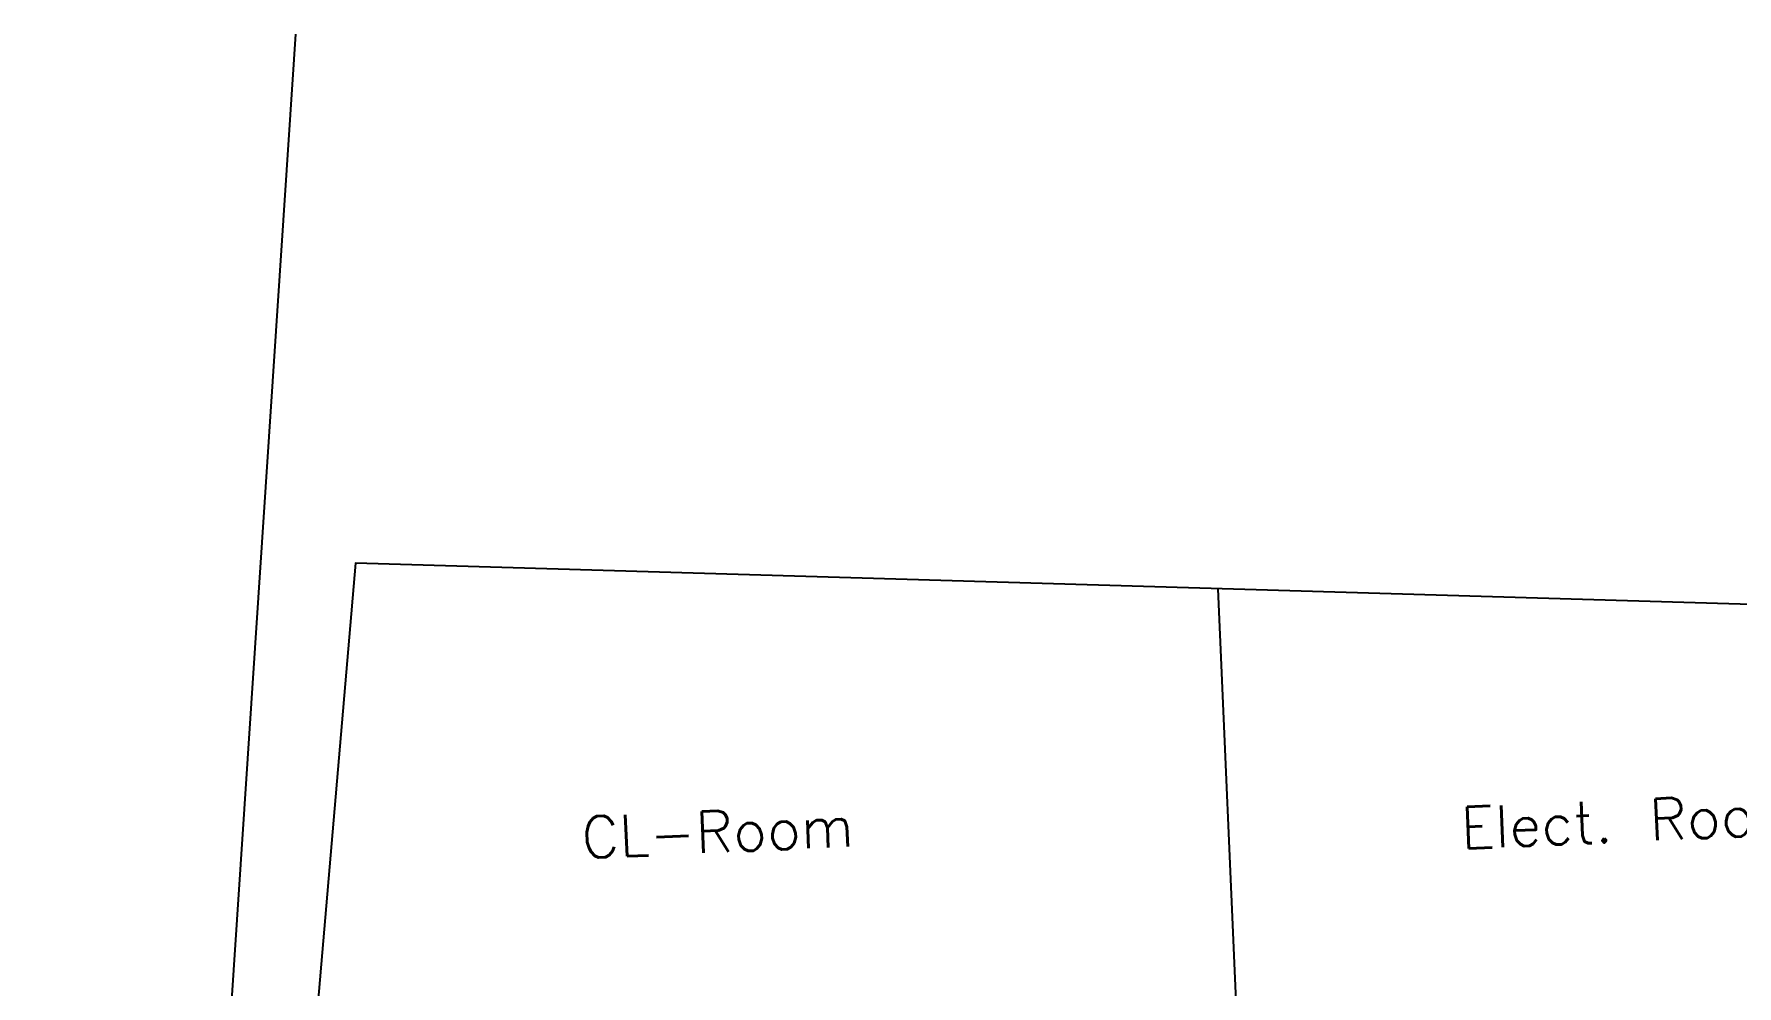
# Model space of a CAD drawing. Header units: inches. Extents: x 191440 to 383551, y 141411 to 284946.
# Drawn here: x 191653.7 to 191665.98, y 141643.67 to 141650.54 of the extents above; entities that cross this region are included whole.
import ezdxf

# ---------------------------------------------------------------- set-up
doc = ezdxf.new("R2010")
doc.units = ezdxf.units.IN
doc.header["$MEASUREMENT"] = 0
doc.layers.add('HOME', color=8, linetype='Continuous')
doc.layers.add('WALL', color=7, linetype='Continuous')
doc.styles.get("Standard").update_dxf_attribs({"font": 'txt.shx', "height": 0.2})

msp = doc.modelspace()

# ---------------------------------------------------------------- linework, layer by layer
at = {"layer": 'HOME'}
msp.add_line((191662.23932, 141646.53463), (191662.4081, 141642.69877), dxfattribs=at)
at = {"layer": 'HOME', "elevation": 226.135, "flags": 128}
msp.add_lwpolyline([(191668.85096, 141646.33967), (191656.01935, 141646.71805), (191655.68161, 141642.75931), (191659.32678, 141642.72651)], dxfattribs=at)
at = {"layer": 'WALL', "color": 242, "true_color": 0xcd2027, "elevation": 221.271, "flags": 128}
msp.add_lwpolyline([(191653.70159, 141635.44492), (191653.70159, 141635.44492), (191653.70159, 141635.44492), (191654.94936, 141640.87916), (191655.5899, 141650.5367)], dxfattribs=at)

# ---------------------------------------------------------------- texts
at = {"layer": 'HOME', "char_height": 0.3, "attachment_point": 1, "rotation": 2.519415}
for s, insert in [('Elect. Room', (191663.98754, 141644.95793)), ('CL-Room', (191657.64446, 141644.88961))]:
    msp.add_mtext_dynamic_manual_height_columns(s, width=2.6741065, gutter_width=1, heights=[0], dxfattribs=dict(at, insert=insert))

doc.saveas('drawing.dxf')
